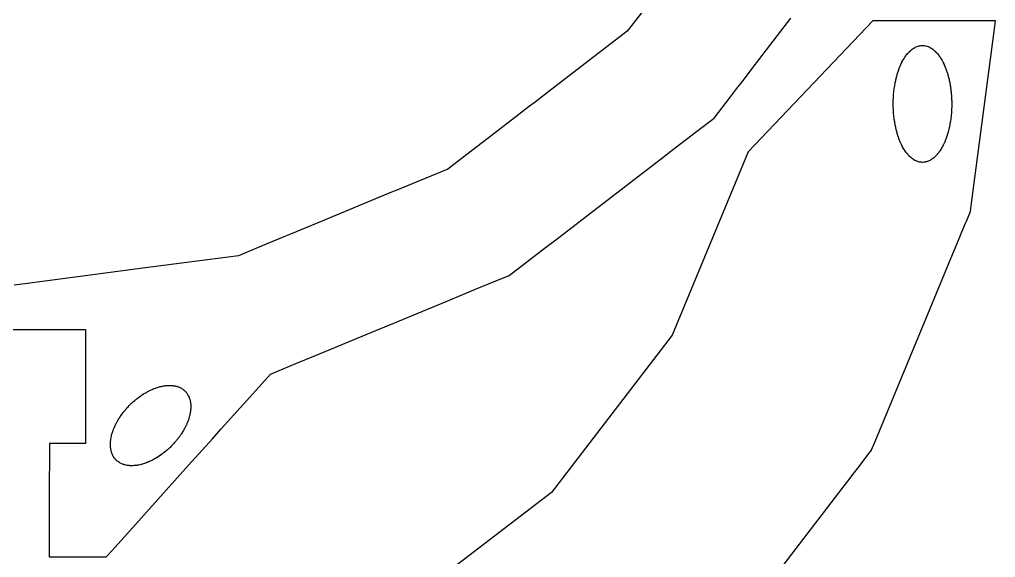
# Model space of a CAD drawing. Header units: metres. Extents: x 1 to 389, y 5 to 245.
# Drawn here: x 65.3 to 128.9, y 175 to 210.1 of the extents above; entities that cross this region are included whole.
import ezdxf

# ---------------------------------------------------------------- set-up
doc = ezdxf.new("R2010")
doc.units = ezdxf.units.M

msp = doc.modelspace()

# ---------------------------------------------------------------- linework, layer by layer
for p, q in [((105.879, 210.498), (104.949, 209.289)), ((120.937, 209.965), (112.813, 201.429)), ((115.168, 209.577), (115.608, 210.151)), ((128.937, 209.965), (120.937, 209.965)), ((128.868, 209.445), (128.937, 209.965)), ((104.949, 209.289), (99.7553, 205.303)), ((113.31, 207.154), (115.168, 209.577)), ((127.372, 198.089), (128.868, 209.445)), ((123.241, 207.872), (123.303, 207.939)), ((123.303, 207.939), (123.311, 207.947)), ((123.311, 207.947), (123.329, 207.966)), ((123.329, 207.966), (123.393, 208.026)), ((123.393, 208.026), (123.4, 208.033)), ((123.4, 208.033), (123.405, 208.039)), ((123.405, 208.039), (123.413, 208.046)), ((123.413, 208.046), (123.421, 208.052)), ((123.421, 208.052), (123.434, 208.063)), ((123.434, 208.063), (123.499, 208.117)), ((123.499, 208.117), (123.512, 208.126)), ((123.512, 208.126), (123.578, 208.173)), ((123.578, 208.173), (123.587, 208.179)), ((123.587, 208.179), (123.593, 208.183)), ((123.593, 208.183), (123.599, 208.186)), ((123.599, 208.186), (123.607, 208.191)), ((123.607, 208.191), (123.62, 208.199)), ((123.62, 208.199), (123.689, 208.239)), ((123.689, 208.239), (123.702, 208.246)), ((123.702, 208.246), (123.77, 208.279)), ((123.77, 208.279), (123.779, 208.282)), ((123.779, 208.282), (123.785, 208.285)), ((123.785, 208.285), (123.799, 208.291)), ((123.799, 208.291), (123.868, 208.317)), ((123.868, 208.317), (123.877, 208.32)), ((123.877, 208.32), (123.883, 208.323)), ((123.883, 208.323), (123.897, 208.327)), ((123.897, 208.327), (123.966, 208.344)), ((123.966, 208.344), (123.975, 208.346)), ((123.975, 208.346), (123.981, 208.349)), ((123.981, 208.349), (123.989, 208.349)), ((123.989, 208.349), (123.997, 208.351)), ((123.997, 208.351), (124.011, 208.352)), ((124.011, 208.352), (124.081, 208.363)), ((124.081, 208.363), (124.166, 208.369)), ((124.166, 208.369), (124.175, 208.369)), ((124.175, 208.369), (124.187, 208.369)), ((124.187, 208.369), (124.195, 208.369)), ((124.195, 208.369), (124.281, 208.363)), ((124.281, 208.363), (124.295, 208.362)), ((124.295, 208.362), (124.364, 208.351)), ((124.364, 208.351), (124.372, 208.349)), ((124.372, 208.349), (124.381, 208.349)), ((124.381, 208.349), (124.464, 208.325)), ((124.464, 208.325), (124.473, 208.323)), ((124.473, 208.323), (124.479, 208.323)), ((124.479, 208.323), (124.493, 208.318)), ((124.493, 208.318), (124.562, 208.292)), ((124.562, 208.292), (124.571, 208.288)), ((124.571, 208.288), (124.577, 208.285)), ((124.577, 208.285), (124.591, 208.279)), ((124.591, 208.279), (124.66, 208.246)), ((124.66, 208.246), (124.668, 208.242)), ((124.668, 208.242), (124.673, 208.239)), ((124.673, 208.239), (124.687, 208.231)), ((124.687, 208.231), (124.755, 208.191)), ((124.755, 208.191), (124.763, 208.186)), ((124.763, 208.186), (124.769, 208.183)), ((124.769, 208.183), (124.775, 208.179)), ((124.775, 208.179), (124.783, 208.173)), ((124.783, 208.173), (124.796, 208.164)), ((124.796, 208.164), (124.863, 208.117)), ((124.863, 208.117), (124.876, 208.107)), ((124.876, 208.107), (124.949, 208.046)), ((124.949, 208.046), (124.957, 208.039)), ((124.957, 208.039), (124.969, 208.027)), ((124.969, 208.027), (125.033, 207.967)), ((125.033, 207.967), (125.04, 207.96)), ((125.04, 207.96), (125.045, 207.953)), ((125.045, 207.953), (125.051, 207.947)), ((125.051, 207.947), (125.058, 207.939)), ((125.058, 207.939), (125.12, 207.872)), ((122.843, 207.273), (122.902, 207.382)), ((122.902, 207.382), (122.907, 207.389)), ((122.907, 207.389), (122.911, 207.399)), ((122.911, 207.399), (122.928, 207.428)), ((122.928, 207.428), (122.983, 207.519)), ((122.983, 207.519), (122.987, 207.527)), ((122.987, 207.527), (122.994, 207.537)), ((122.994, 207.537), (123, 207.546)), ((123, 207.546), (123.005, 207.554)), ((123.005, 207.554), (123.061, 207.641)), ((123.061, 207.641), (123.067, 207.649)), ((123.067, 207.649), (123.074, 207.659)), ((123.074, 207.659), (123.085, 207.675)), ((123.085, 207.675), (123.143, 207.755)), ((123.143, 207.755), (123.155, 207.77)), ((123.155, 207.77), (123.215, 207.843)), ((123.215, 207.843), (123.223, 207.852)), ((123.223, 207.852), (123.229, 207.859)), ((123.229, 207.859), (123.241, 207.872)), ((125.12, 207.872), (125.133, 207.859)), ((125.133, 207.859), (125.195, 207.785)), ((125.195, 207.785), (125.207, 207.77)), ((125.207, 207.77), (125.214, 207.762)), ((125.214, 207.762), (125.219, 207.755)), ((125.219, 207.755), (125.223, 207.748)), ((125.223, 207.748), (125.23, 207.738)), ((125.23, 207.738), (125.289, 207.657)), ((125.289, 207.657), (125.301, 207.641)), ((125.301, 207.641), (125.358, 207.554)), ((125.358, 207.554), (125.369, 207.537)), ((125.369, 207.537), (125.376, 207.527)), ((125.376, 207.527), (125.379, 207.519)), ((125.379, 207.519), (125.433, 207.428)), ((125.433, 207.428), (125.444, 207.409)), ((125.444, 207.409), (125.45, 207.399)), ((125.45, 207.399), (125.455, 207.389)), ((125.455, 207.389), (125.508, 207.293)), ((112.429, 206.006), (113.31, 207.154)), ((122.583, 206.633), (122.601, 206.689)), ((122.601, 206.689), (122.609, 206.713)), ((122.609, 206.713), (122.631, 206.775)), ((122.631, 206.775), (122.636, 206.788)), ((122.636, 206.788), (122.639, 206.799)), ((122.639, 206.799), (122.648, 206.821)), ((122.648, 206.821), (122.693, 206.933)), ((122.693, 206.933), (122.698, 206.946)), ((122.698, 206.946), (122.701, 206.957)), ((122.701, 206.957), (122.71, 206.979)), ((122.71, 206.979), (122.756, 207.086)), ((122.756, 207.086), (122.762, 207.098)), ((122.762, 207.098), (122.765, 207.109)), ((122.765, 207.109), (122.775, 207.13)), ((122.775, 207.13), (122.823, 207.232)), ((122.823, 207.232), (122.828, 207.244)), ((122.828, 207.244), (122.833, 207.253)), ((122.833, 207.253), (122.843, 207.273)), ((125.508, 207.293), (125.518, 207.274)), ((125.518, 207.274), (125.524, 207.263)), ((125.524, 207.263), (125.533, 207.244)), ((125.533, 207.244), (125.539, 207.232)), ((125.539, 207.232), (125.587, 207.13)), ((125.587, 207.13), (125.597, 207.109)), ((125.597, 207.109), (125.642, 207.001)), ((125.642, 207.001), (125.651, 206.979)), ((125.651, 206.979), (125.656, 206.967)), ((125.656, 206.967), (125.661, 206.957)), ((125.661, 206.957), (125.704, 206.844)), ((125.704, 206.844), (125.713, 206.822)), ((125.713, 206.822), (125.718, 206.809)), ((125.718, 206.809), (125.723, 206.799)), ((125.723, 206.799), (125.726, 206.788)), ((125.726, 206.788), (125.73, 206.775)), ((125.73, 206.775), (125.771, 206.657)), ((122.408, 205.951), (122.436, 206.082)), ((122.436, 206.082), (122.439, 206.097)), ((122.439, 206.097), (122.441, 206.109)), ((122.441, 206.109), (122.442, 206.113)), ((122.442, 206.113), (122.447, 206.135)), ((122.447, 206.135), (122.481, 206.277)), ((122.481, 206.277), (122.483, 206.289)), ((122.483, 206.289), (122.489, 206.314)), ((122.489, 206.314), (122.524, 206.438)), ((122.524, 206.438), (122.528, 206.453)), ((122.528, 206.453), (122.531, 206.465)), ((122.531, 206.465), (122.538, 206.489)), ((122.538, 206.489), (122.575, 206.609)), ((122.575, 206.609), (122.58, 206.622)), ((122.58, 206.622), (122.583, 206.633)), ((125.771, 206.657), (125.779, 206.633)), ((125.779, 206.633), (125.816, 206.512)), ((125.816, 206.512), (125.823, 206.489)), ((125.823, 206.489), (125.828, 206.475)), ((125.828, 206.475), (125.831, 206.465)), ((125.831, 206.465), (125.834, 206.453)), ((125.834, 206.453), (125.838, 206.438)), ((125.838, 206.438), (125.872, 206.314)), ((125.872, 206.314), (125.879, 206.289)), ((125.879, 206.289), (125.91, 206.161)), ((125.91, 206.161), (125.916, 206.135)), ((125.916, 206.135), (125.919, 206.12)), ((125.919, 206.12), (125.921, 206.109)), ((125.921, 206.109), (125.924, 206.097)), ((125.924, 206.097), (125.927, 206.082)), ((125.927, 206.082), (125.953, 205.951)), ((111.678, 205.03), (112.071, 205.538)), ((112.071, 205.538), (112.429, 206.006)), ((122.322, 205.379), (122.337, 205.517)), ((122.337, 205.517), (122.339, 205.533)), ((122.339, 205.533), (122.342, 205.558)), ((122.342, 205.558), (122.345, 205.573)), ((122.345, 205.573), (122.369, 205.737)), ((122.369, 205.737), (122.373, 205.764)), ((122.373, 205.764), (122.398, 205.897)), ((122.398, 205.897), (122.401, 205.913)), ((122.401, 205.913), (122.403, 205.925)), ((122.403, 205.925), (122.408, 205.951)), ((125.953, 205.951), (125.959, 205.925)), ((125.959, 205.925), (125.982, 205.792)), ((125.982, 205.792), (125.987, 205.765)), ((125.987, 205.765), (125.99, 205.75)), ((125.99, 205.75), (125.993, 205.737)), ((125.993, 205.737), (125.994, 205.725)), ((125.994, 205.725), (125.997, 205.709)), ((125.997, 205.709), (126, 205.694)), ((126, 205.694), (126.017, 205.573)), ((126.017, 205.573), (126.021, 205.545)), ((126.021, 205.545), (126.038, 205.407)), ((126.038, 205.407), (126.041, 205.38)), ((99.7553, 205.303), (98.9378, 204.676)), ((110.607, 203.633), (111.678, 205.03)), ((122.279, 204.788), (122.28, 204.811)), ((122.279, 204.772), (122.279, 204.788)), ((122.279, 204.747), (122.279, 204.772)), ((122.28, 204.811), (122.281, 204.816)), ((122.281, 204.816), (122.287, 204.957)), ((122.287, 204.957), (122.289, 204.986)), ((122.289, 204.986), (122.296, 205.125)), ((122.296, 205.126), (122.297, 205.141)), ((122.296, 205.125), (122.296, 205.126)), ((122.297, 205.141), (122.299, 205.155)), ((122.299, 205.155), (122.301, 205.183)), ((122.301, 205.183), (122.315, 205.323)), ((122.315, 205.323), (122.317, 205.339)), ((122.317, 205.339), (122.319, 205.351)), ((122.319, 205.351), (122.322, 205.379)), ((126.041, 205.38), (126.043, 205.364)), ((126.043, 205.364), (126.043, 205.351)), ((126.043, 205.351), (126.044, 205.339)), ((126.044, 205.339), (126.046, 205.323)), ((126.046, 205.323), (126.046, 205.323)), ((126.046, 205.323), (126.06, 205.183)), ((126.06, 205.183), (126.063, 205.155)), ((126.063, 205.155), (126.065, 205.128)), ((126.065, 205.128), (126.074, 204.986)), ((126.074, 204.986), (126.075, 204.97)), ((126.075, 204.97), (126.077, 204.957)), ((126.077, 204.957), (126.081, 204.816)), ((126.081, 204.816), (126.082, 204.788)), ((126.082, 204.788), (126.083, 204.772)), ((126.083, 204.772), (126.083, 204.759)), ((126.083, 204.759), (126.086, 204.618)), ((98.5862, 204.405), (97.8779, 203.862)), ((98.9378, 204.676), (98.5862, 204.405)), ((122.277, 204.588), (122.278, 204.73)), ((122.277, 204.53), (122.277, 204.588)), ((122.278, 204.389), (122.277, 204.53)), ((122.278, 204.73), (122.279, 204.747)), ((122.279, 204.361), (122.278, 204.389)), ((122.279, 204.347), (122.279, 204.361)), ((122.279, 204.336), (122.279, 204.347)), ((122.279, 204.33), (122.279, 204.336)), ((122.285, 204.189), (122.279, 204.33)), ((122.287, 204.161), (122.285, 204.189)), ((122.295, 204.02), (122.287, 204.161)), ((126.077, 204.161), (126.067, 204.02)), ((126.078, 204.219), (126.077, 204.19)), ((126.077, 204.19), (126.077, 204.177)), ((126.077, 204.177), (126.077, 204.161)), ((126.083, 204.361), (126.078, 204.219)), ((126.086, 204.53), (126.083, 204.389)), ((126.083, 204.389), (126.083, 204.361)), ((126.086, 204.618), (126.086, 204.59)), ((126.086, 204.59), (126.087, 204.574)), ((126.087, 204.547), (126.086, 204.53)), ((126.087, 204.574), (126.087, 204.547)), ((97.8779, 203.862), (96.1621, 202.545)), ((109.459, 202.752), (110.607, 203.633)), ((122.296, 203.992), (122.295, 204.02)), ((122.297, 203.976), (122.296, 203.992)), ((122.3, 203.951), (122.297, 203.976)), ((122.302, 203.935), (122.3, 203.951)), ((122.316, 203.795), (122.302, 203.935)), ((122.319, 203.767), (122.316, 203.795)), ((122.339, 203.586), (122.319, 203.767)), ((122.342, 203.561), (122.339, 203.586)), ((122.345, 203.545), (122.342, 203.561)), ((122.369, 203.381), (122.345, 203.545)), ((126.021, 203.573), (125.999, 203.425)), ((126.022, 203.586), (126.021, 203.573)), ((126.024, 203.601), (126.022, 203.586)), ((126.026, 203.62), (126.024, 203.601)), ((126.027, 203.629), (126.026, 203.62)), ((126.043, 203.767), (126.027, 203.629)), ((126.044, 203.78), (126.043, 203.767)), ((126.046, 203.796), (126.044, 203.78)), ((126.049, 203.824), (126.046, 203.796)), ((126.063, 203.963), (126.049, 203.824)), ((126.064, 203.976), (126.063, 203.963)), ((126.065, 203.992), (126.064, 203.976)), ((126.067, 204.02), (126.065, 203.992)), ((122.372, 203.37), (122.369, 203.381)), ((122.373, 203.367), (122.372, 203.37)), ((122.375, 203.355), (122.373, 203.367)), ((122.398, 203.22), (122.375, 203.355)), ((122.403, 203.193), (122.398, 203.22)), ((122.404, 203.182), (122.403, 203.193)), ((122.407, 203.167), (122.404, 203.182)), ((122.435, 203.035), (122.407, 203.167)), ((122.439, 203.019), (122.435, 203.035)), ((122.441, 203.009), (122.439, 203.019)), ((122.472, 202.881), (122.441, 203.009)), ((122.478, 202.855), (122.472, 202.881)), ((122.481, 202.84), (122.478, 202.855)), ((125.884, 202.855), (125.88, 202.84)), ((125.89, 202.881), (125.884, 202.855)), ((125.921, 203.009), (125.89, 202.881)), ((125.924, 203.022), (125.921, 203.009)), ((125.932, 203.063), (125.924, 203.022)), ((125.959, 203.193), (125.932, 203.063)), ((125.962, 203.206), (125.959, 203.193)), ((125.965, 203.221), (125.962, 203.206)), ((125.969, 203.248), (125.965, 203.221)), ((125.993, 203.381), (125.969, 203.248)), ((125.994, 203.394), (125.993, 203.381)), ((125.997, 203.41), (125.994, 203.394)), ((125.999, 203.425), (125.997, 203.41)), ((96.1621, 202.545), (94.4844, 201.258)), ((107.795, 201.474), (109.459, 202.752)), ((122.483, 202.829), (122.481, 202.84)), ((122.49, 202.804), (122.483, 202.829)), ((122.524, 202.68), (122.49, 202.804)), ((122.531, 202.655), (122.524, 202.68)), ((122.534, 202.643), (122.531, 202.655)), ((122.538, 202.629), (122.534, 202.643)), ((122.576, 202.508), (122.538, 202.629)), ((122.583, 202.483), (122.576, 202.508)), ((122.623, 202.367), (122.583, 202.483)), ((122.636, 202.331), (122.623, 202.367)), ((122.639, 202.321), (122.636, 202.331)), ((122.643, 202.31), (122.639, 202.321)), ((122.649, 202.297), (122.643, 202.31)), ((122.692, 202.184), (122.649, 202.297)), ((125.723, 202.321), (125.678, 202.208)), ((125.769, 202.461), (125.723, 202.321)), ((125.774, 202.474), (125.769, 202.461)), ((125.779, 202.483), (125.774, 202.474)), ((125.782, 202.496), (125.779, 202.483)), ((125.786, 202.51), (125.782, 202.496)), ((125.794, 202.534), (125.786, 202.51)), ((125.831, 202.655), (125.794, 202.534)), ((125.834, 202.666), (125.831, 202.655)), ((125.838, 202.681), (125.834, 202.666)), ((125.845, 202.705), (125.838, 202.681)), ((125.879, 202.829), (125.845, 202.705)), ((125.88, 202.84), (125.879, 202.829)), ((122.701, 202.161), (122.692, 202.184)), ((122.705, 202.152), (122.701, 202.161)), ((122.711, 202.139), (122.705, 202.152)), ((122.756, 202.031), (122.711, 202.139)), ((122.765, 202.009), (122.756, 202.031)), ((122.813, 201.907), (122.765, 202.009)), ((122.823, 201.887), (122.813, 201.907)), ((122.828, 201.875), (122.823, 201.887)), ((122.837, 201.856), (122.828, 201.875)), ((122.896, 201.747), (122.837, 201.856)), ((122.907, 201.727), (122.896, 201.747)), ((122.911, 201.72), (122.907, 201.727)), ((122.972, 201.616), (122.911, 201.72)), ((122.983, 201.597), (122.972, 201.616)), ((122.987, 201.59), (122.983, 201.597)), ((122.994, 201.58), (122.987, 201.59)), ((123.05, 201.494), (122.994, 201.58)), ((125.379, 201.597), (125.323, 201.512)), ((125.39, 201.616), (125.379, 201.597)), ((125.444, 201.709), (125.39, 201.616)), ((125.45, 201.72), (125.444, 201.709)), ((125.455, 201.727), (125.45, 201.72)), ((125.459, 201.737), (125.455, 201.727)), ((125.466, 201.748), (125.459, 201.737)), ((125.476, 201.768), (125.466, 201.748)), ((125.529, 201.865), (125.476, 201.768)), ((125.533, 201.875), (125.529, 201.865)), ((125.539, 201.887), (125.533, 201.875)), ((125.549, 201.907), (125.539, 201.887)), ((125.597, 202.009), (125.549, 201.907)), ((125.606, 202.031), (125.597, 202.009)), ((125.651, 202.139), (125.606, 202.031)), ((125.656, 202.152), (125.651, 202.139)), ((125.661, 202.161), (125.656, 202.152)), ((125.664, 202.172), (125.661, 202.161)), ((125.669, 202.185), (125.664, 202.172)), ((125.678, 202.208), (125.669, 202.185)), ((94.4844, 201.258), (93.6362, 200.608)), ((107.086, 200.93), (107.173, 200.997)), ((107.173, 200.997), (107.795, 201.474)), ((112.813, 201.429), (107.867, 189.491)), ((123.061, 201.477), (123.05, 201.494)), ((123.12, 201.397), (123.061, 201.477)), ((123.131, 201.381), (123.12, 201.397)), ((123.143, 201.365), (123.131, 201.381)), ((123.156, 201.349), (123.143, 201.365)), ((123.217, 201.274), (123.156, 201.349)), ((123.229, 201.259), (123.217, 201.274)), ((123.241, 201.246), (123.229, 201.259)), ((123.303, 201.178), (123.241, 201.246)), ((123.311, 201.17), (123.303, 201.178)), ((123.317, 201.165), (123.311, 201.17)), ((123.321, 201.159), (123.317, 201.165)), ((123.329, 201.152), (123.321, 201.159)), ((123.341, 201.14), (123.329, 201.152)), ((123.405, 201.079), (123.341, 201.14)), ((123.413, 201.075), (123.405, 201.079)), ((123.421, 201.068), (123.413, 201.075)), ((123.434, 201.058), (123.421, 201.068)), ((123.499, 201.003), (123.434, 201.058)), ((123.505, 200.999), (123.499, 201.003)), ((123.513, 200.993), (123.505, 200.999)), ((123.526, 200.983), (123.513, 200.993)), ((123.593, 200.935), (123.526, 200.983)), ((124.775, 200.94), (124.769, 200.935)), ((124.796, 200.955), (124.775, 200.94)), ((124.863, 201.003), (124.796, 200.955)), ((124.87, 201.008), (124.863, 201.003)), ((124.879, 201.014), (124.87, 201.008)), ((124.892, 201.025), (124.879, 201.014)), ((124.957, 201.079), (124.892, 201.025)), ((124.963, 201.084), (124.957, 201.079)), ((124.966, 201.086), (124.963, 201.084)), ((124.97, 201.091), (124.966, 201.086)), ((124.983, 201.103), (124.97, 201.091)), ((125.045, 201.165), (124.983, 201.103)), ((125.051, 201.17), (125.045, 201.165)), ((125.058, 201.178), (125.051, 201.17)), ((125.12, 201.246), (125.058, 201.178)), ((125.133, 201.259), (125.12, 201.246)), ((125.145, 201.274), (125.133, 201.259)), ((125.207, 201.349), (125.145, 201.274)), ((125.214, 201.358), (125.207, 201.349)), ((125.219, 201.365), (125.214, 201.358)), ((125.23, 201.381), (125.219, 201.365)), ((125.283, 201.452), (125.23, 201.381)), ((125.293, 201.466), (125.283, 201.452)), ((125.295, 201.468), (125.293, 201.466)), ((125.301, 201.477), (125.295, 201.468)), ((125.305, 201.485), (125.301, 201.477)), ((125.312, 201.495), (125.305, 201.485)), ((125.323, 201.512), (125.312, 201.495)), ((93.2487, 200.309), (89.8285, 198.893)), ((93.6362, 200.608), (93.2487, 200.309)), ((103.987, 198.551), (107.086, 200.93)), ((123.599, 200.932), (123.593, 200.935)), ((123.607, 200.928), (123.599, 200.932)), ((123.62, 200.92), (123.607, 200.928)), ((123.689, 200.879), (123.62, 200.92)), ((123.702, 200.873), (123.689, 200.879)), ((123.77, 200.84), (123.702, 200.873)), ((123.779, 200.836), (123.77, 200.84)), ((123.785, 200.831), (123.779, 200.836)), ((123.791, 200.83), (123.785, 200.831)), ((123.799, 200.827), (123.791, 200.83)), ((123.883, 200.797), (123.799, 200.827)), ((123.889, 200.794), (123.883, 200.797)), ((123.897, 200.792), (123.889, 200.794)), ((123.911, 200.788), (123.897, 200.792)), ((123.981, 200.771), (123.911, 200.788)), ((123.989, 200.77), (123.981, 200.771)), ((124.011, 200.766), (123.989, 200.77)), ((124.081, 200.755), (124.011, 200.766)), ((124.087, 200.755), (124.081, 200.755)), ((124.095, 200.755), (124.087, 200.755)), ((124.109, 200.754), (124.095, 200.755)), ((124.181, 200.749), (124.109, 200.754)), ((124.187, 200.749), (124.181, 200.749)), ((124.195, 200.75), (124.187, 200.749)), ((124.281, 200.755), (124.195, 200.75)), ((124.287, 200.755), (124.281, 200.755)), ((124.295, 200.757), (124.287, 200.755)), ((124.309, 200.759), (124.295, 200.757)), ((124.381, 200.771), (124.309, 200.759)), ((124.387, 200.771), (124.381, 200.771)), ((124.395, 200.773), (124.387, 200.771)), ((124.479, 200.797), (124.395, 200.773)), ((124.485, 200.799), (124.479, 200.797)), ((124.493, 200.802), (124.485, 200.799)), ((124.507, 200.807), (124.493, 200.802)), ((124.577, 200.831), (124.507, 200.807)), ((124.583, 200.836), (124.577, 200.831)), ((124.604, 200.847), (124.583, 200.836)), ((124.673, 200.879), (124.604, 200.847)), ((124.687, 200.887), (124.673, 200.879)), ((124.763, 200.932), (124.687, 200.887)), ((124.769, 200.935), (124.763, 200.932)), ((89.5913, 198.796), (85.0123, 196.898)), ((89.8285, 198.893), (89.5913, 198.796)), ((103.334, 198.052), (103.987, 198.551)), ((100.285, 195.71), (103.334, 198.052)), ((127.301, 197.547), (127.33, 197.769)), ((127.33, 197.769), (127.347, 197.901)), ((127.347, 197.901), (127.372, 198.089)), ((127.041, 196.92), (127.301, 197.547)), ((85.0123, 196.898), (83.0139, 196.07)), ((126.645, 195.964), (126.989, 196.795)), ((126.989, 196.795), (127.041, 196.92)), ((82.6777, 195.93), (81.1656, 195.304)), ((83.0139, 196.07), (82.6777, 195.93)), ((126.138, 194.739), (126.634, 195.938)), ((126.634, 195.938), (126.645, 195.964)), ((81.1656, 195.304), (79.6227, 194.665)), ((99.6088, 195.193), (100.285, 195.71)), ((79.6227, 194.665), (76.2503, 194.222)), ((97.2487, 193.381), (99.6088, 195.193)), ((121.138, 182.67), (126.138, 194.739)), ((76.2503, 194.222), (73.2209, 193.822)), ((70.7838, 193.503), (68.6391, 193.221)), ((73.2209, 193.822), (70.7838, 193.503)), ((95.9117, 192.828), (97.2487, 193.381)), ((65.7002, 192.833), (64.9987, 192.741)), ((68.6391, 193.221), (65.7002, 192.833)), ((95.0671, 192.478), (95.9117, 192.828)), ((93.9739, 192.025), (95.0671, 192.478)), ((89.7418, 190.272), (93.1476, 191.683)), ((93.1476, 191.683), (93.9739, 192.025)), ((88.5554, 189.782), (89.7418, 190.272)), ((60.3589, 189.849), (69.639, 189.849)), ((69.639, 189.849), (69.639, 182.421)), ((84.6268, 188.153), (88.5554, 189.782)), ((107.867, 189.491), (100.001, 179.239)), ((81.6927, 186.939), (83.36, 187.63)), ((83.36, 187.63), (84.6268, 188.153)), ((80.7458, 185.885), (81.6927, 186.939)), ((73.4367, 185.657), (73.5135, 185.705)), ((73.5135, 185.705), (73.5242, 185.711)), ((73.5242, 185.711), (73.5717, 185.739)), ((73.5717, 185.739), (73.5727, 185.739)), ((73.5727, 185.739), (73.6514, 185.783)), ((73.6514, 185.783), (73.662, 185.789)), ((73.662, 185.789), (73.7077, 185.815)), ((73.7077, 185.815), (73.7087, 185.815)), ((73.7087, 185.815), (73.7096, 185.816)), ((73.7096, 185.816), (73.7553, 185.84)), ((73.7553, 185.84), (73.8403, 185.883)), ((73.8403, 185.883), (73.8447, 185.885)), ((73.8447, 185.885), (73.9234, 185.922)), ((73.9234, 185.922), (73.9342, 185.927)), ((73.9342, 185.927), (73.9817, 185.947)), ((73.9817, 185.947), (73.9838, 185.948)), ((73.9838, 185.948), (74.0295, 185.968)), ((74.0295, 185.968), (74.1081, 186.001)), ((74.1081, 186.001), (74.1187, 186.005)), ((74.1187, 186.005), (74.208, 186.039)), ((74.208, 186.039), (74.2537, 186.055)), ((74.2537, 186.055), (74.3315, 186.081)), ((74.3315, 186.081), (74.3879, 186.099)), ((74.3879, 186.099), (74.3887, 186.099)), ((74.3887, 186.099), (74.4673, 186.121)), ((74.4673, 186.121), (74.478, 186.124)), ((74.478, 186.124), (74.5219, 186.135)), ((74.5219, 186.135), (74.5228, 186.135)), ((74.5228, 186.135), (74.5238, 186.136)), ((74.5238, 186.136), (74.5695, 186.145)), ((74.5695, 186.145), (74.6463, 186.163)), ((74.6463, 186.163), (74.6567, 186.165)), ((74.6567, 186.165), (74.6933, 186.173)), ((74.6933, 186.173), (74.7317, 186.178)), ((74.7317, 186.178), (74.7418, 186.18)), ((74.7418, 186.18), (74.7857, 186.189)), ((74.7857, 186.189), (74.7867, 186.189)), ((74.7867, 186.189), (74.8599, 186.197)), ((74.8599, 186.197), (74.8698, 186.198)), ((74.8698, 186.198), (74.9119, 186.203)), ((74.9119, 186.203), (74.9128, 186.203)), ((74.9128, 186.203), (74.9136, 186.204)), ((74.9136, 186.204), (74.9575, 186.207)), ((74.9575, 186.207), (75.0387, 186.211)), ((75.0387, 186.211), (75.1082, 186.213)), ((75.1082, 186.213), (75.1177, 186.213)), ((75.1177, 186.213), (75.1616, 186.213)), ((75.1616, 186.213), (75.2, 186.212)), ((75.2, 186.212), (75.2695, 186.208)), ((75.2695, 186.208), (75.2787, 186.207)), ((75.2787, 186.207), (75.3517, 186.199)), ((75.3517, 186.199), (75.3919, 186.195)), ((75.3919, 186.195), (75.3927, 186.195)), ((75.3927, 186.195), (75.3934, 186.195)), ((75.3934, 186.195), (75.494, 186.175)), ((75.494, 186.175), (75.5027, 186.173)), ((75.5027, 186.173), (75.5631, 186.159)), ((75.5631, 186.159), (75.6079, 186.148)), ((75.6079, 186.148), (75.6087, 186.147)), ((75.6087, 186.147), (75.6094, 186.147)), ((75.6094, 186.147), (75.6423, 186.136)), ((75.6423, 186.136), (75.7008, 186.116)), ((75.7008, 186.116), (75.7087, 186.113)), ((75.7087, 186.113), (75.7654, 186.09)), ((75.7654, 186.09), (75.773, 186.086)), ((75.773, 186.086), (75.8047, 186.071)), ((75.8047, 186.071), (75.8365, 186.055)), ((75.8365, 186.055), (75.8947, 186.023)), ((75.8947, 186.023), (75.9441, 185.992)), ((75.9441, 185.992), (75.9802, 185.97)), ((75.9802, 185.97), (75.9807, 185.969)), ((75.9807, 185.969), (76.0264, 185.933)), ((76.0264, 185.933), (76.0328, 185.928)), ((76.0328, 185.928), (76.0607, 185.909)), ((76.0607, 185.909), (76.0936, 185.878)), ((76.0936, 185.878), (76.1028, 185.869)), ((76.1028, 185.869), (76.1085, 185.864)), ((76.1085, 185.864), (76.134, 185.842)), ((76.134, 185.842), (76.1348, 185.841)), ((76.1348, 185.841), (76.1351, 185.841)), ((76.1351, 185.841), (76.157, 185.815)), ((76.157, 185.815), (76.1625, 185.809)), ((76.1625, 185.809), (76.2027, 185.767)), ((76.2027, 185.767), (76.2074, 185.761)), ((76.2074, 185.761), (76.2403, 185.715)), ((76.2403, 185.715), (76.2622, 185.688)), ((76.2622, 185.688), (76.2627, 185.687)), ((76.2627, 185.687), (76.267, 185.681)), ((76.267, 185.681), (76.2981, 185.631)), ((80.1389, 185.208), (80.7458, 185.885)), ((72.582, 184.983), (72.6515, 185.05)), ((72.6515, 185.05), (72.6608, 185.059)), ((72.6608, 185.059), (72.732, 185.123)), ((72.732, 185.123), (72.7418, 185.132)), ((72.7418, 185.132), (72.7839, 185.169)), ((72.7839, 185.169), (72.7847, 185.169)), ((72.7847, 185.169), (72.856, 185.231)), ((72.856, 185.231), (72.8658, 185.24)), ((72.8658, 185.24), (72.9079, 185.277)), ((72.9079, 185.277), (72.9252, 185.29)), ((72.9252, 185.29), (72.994, 185.344)), ((72.994, 185.344), (73.0387, 185.379)), ((73.0387, 185.379), (73.1137, 185.436)), ((73.1137, 185.436), (73.1238, 185.444)), ((73.1238, 185.444), (73.1677, 185.477)), ((73.1677, 185.477), (73.2455, 185.53)), ((73.2455, 185.53), (73.256, 185.538)), ((73.256, 185.538), (73.3017, 185.569)), ((73.3017, 185.569), (73.3027, 185.569)), ((73.3027, 185.569), (73.3036, 185.57)), ((73.3036, 185.57), (73.3475, 185.601)), ((73.3475, 185.601), (73.4367, 185.657)), ((76.2981, 185.631), (76.3164, 185.602)), ((76.3164, 185.602), (76.3479, 185.543)), ((76.3479, 185.543), (76.3647, 185.511)), ((76.3647, 185.511), (76.3918, 185.449)), ((76.3918, 185.449), (76.4064, 185.416)), ((76.4064, 185.416), (76.4067, 185.415)), ((76.4067, 185.415), (76.4095, 185.407)), ((76.4095, 185.407), (76.4296, 185.351)), ((76.4296, 185.351), (76.4388, 185.316)), ((76.4388, 185.316), (76.4388, 185.315)), ((76.4388, 185.315), (76.4411, 185.307)), ((76.4411, 185.307), (76.4668, 185.21)), ((76.4668, 185.21), (76.4668, 185.209)), ((76.4668, 185.209), (76.4887, 185.099)), ((76.4887, 185.099), (76.4896, 185.09)), ((76.4896, 185.09), (76.4969, 185.024)), ((78.4954, 183.38), (80.1389, 185.208)), ((72.0634, 184.39), (72.104, 184.444)), ((72.104, 184.444), (72.1047, 184.445)), ((72.1047, 184.445), (72.1413, 184.493)), ((72.1413, 184.493), (72.1651, 184.52)), ((72.1651, 184.52), (72.1731, 184.531)), ((72.1731, 184.531), (72.2061, 184.574)), ((72.2061, 184.574), (72.2067, 184.575)), ((72.2067, 184.575), (72.2689, 184.648)), ((72.2689, 184.648), (72.2773, 184.658)), ((72.2773, 184.658), (72.2782, 184.659)), ((72.2782, 184.659), (72.3147, 184.699)), ((72.3147, 184.699), (72.3156, 184.7)), ((72.3156, 184.7), (72.3522, 184.742)), ((72.3522, 184.742), (72.418, 184.814)), ((72.418, 184.814), (72.4267, 184.823)), ((72.4267, 184.823), (72.4926, 184.893)), ((72.4926, 184.893), (72.5015, 184.902)), ((72.5015, 184.902), (72.582, 184.983)), ((76.4733, 184.448), (76.4587, 184.363)), ((76.4824, 184.492), (76.4733, 184.448)), ((76.4827, 184.493), (76.4824, 184.492)), ((76.4882, 184.536), (76.4827, 184.494)), ((76.4827, 184.494), (76.4827, 184.493)), ((76.4955, 184.609), (76.4882, 184.536)), ((76.4967, 184.619), (76.4955, 184.609)), ((76.5022, 184.692), (76.4967, 184.619)), ((76.4969, 185.024), (76.5006, 184.986)), ((76.5006, 184.986), (76.5007, 184.985)), ((76.5007, 184.985), (76.5049, 184.907)), ((76.5029, 184.702), (76.5022, 184.692)), ((76.5047, 184.744), (76.5029, 184.702)), ((76.5066, 184.858), (76.5047, 184.786)), ((76.5047, 184.786), (76.5047, 184.744)), ((76.5049, 184.907), (76.5067, 184.868)), ((76.5067, 184.868), (76.5066, 184.858)), ((71.6463, 183.731), (71.6682, 183.776)), ((71.6682, 183.776), (71.6687, 183.777)), ((71.6687, 183.777), (71.7126, 183.856)), ((71.7126, 183.856), (71.7186, 183.867)), ((71.7186, 183.867), (71.7442, 183.912)), ((71.7442, 183.912), (71.7448, 183.913)), ((71.7448, 183.913), (71.7454, 183.914)), ((71.7454, 183.914), (71.7747, 183.96)), ((71.7747, 183.96), (71.8204, 184.038)), ((71.8204, 184.038), (71.8267, 184.049)), ((71.8267, 184.049), (71.8779, 184.126)), ((71.8779, 184.126), (71.8848, 184.137)), ((71.8848, 184.137), (71.9013, 184.16)), ((71.9013, 184.16), (71.914, 184.182)), ((71.914, 184.182), (71.9147, 184.183)), ((71.9147, 184.183), (71.9153, 184.184)), ((71.9153, 184.184), (71.9463, 184.228)), ((71.9463, 184.228), (71.9993, 184.305)), ((71.9993, 184.305), (72.0067, 184.315)), ((72.0067, 184.315), (72.0634, 184.39)), ((76.2941, 183.815), (76.2594, 183.736)), ((76.2987, 183.825), (76.2941, 183.815)), ((76.3064, 183.848), (76.2987, 183.825)), ((76.3155, 183.872), (76.3064, 183.848)), ((76.3487, 183.961), (76.3155, 183.872)), ((76.3725, 184.04), (76.3487, 183.961)), ((76.3906, 184.096), (76.3725, 184.04)), ((76.3907, 184.097), (76.3906, 184.096)), ((76.3913, 184.098), (76.3907, 184.097)), ((76.4059, 184.142), (76.3913, 184.098)), ((76.4287, 184.229), (76.4059, 184.142)), ((76.4289, 184.23), (76.4287, 184.229)), ((76.438, 184.276), (76.4289, 184.23)), ((76.4563, 184.353), (76.438, 184.276)), ((76.4587, 184.363), (76.4563, 184.353)), ((71.3869, 183.096), (71.4015, 183.142)), ((71.4015, 183.142), (71.4253, 183.219)), ((71.4253, 183.219), (71.4291, 183.23)), ((71.4291, 183.23), (71.4455, 183.276)), ((71.4455, 183.276), (71.4787, 183.365)), ((71.4787, 183.365), (71.4792, 183.366)), ((71.4792, 183.366), (71.4994, 183.412)), ((71.4994, 183.412), (71.5367, 183.501)), ((71.5367, 183.501), (71.5783, 183.593)), ((71.5783, 183.593), (71.5874, 183.611)), ((71.5874, 183.611), (71.5987, 183.639)), ((71.5987, 183.639), (71.6408, 183.72)), ((71.6408, 183.72), (71.6463, 183.731)), ((75.9439, 183.133), (75.8927, 183.056)), ((75.9514, 183.144), (75.9439, 183.133)), ((75.9789, 183.19), (75.9514, 183.144)), ((76.0264, 183.269), (75.9789, 183.19)), ((76.0327, 183.279), (76.0264, 183.269)), ((76.0589, 183.326), (76.0327, 183.279)), ((76.1093, 183.416), (76.0589, 183.326)), ((76.133, 183.462), (76.1093, 183.416)), ((76.1641, 183.522), (76.133, 183.462)), ((76.1696, 183.533), (76.1641, 183.522)), ((76.1787, 183.551), (76.1696, 183.533)), ((76.2153, 183.63), (76.1787, 183.551)), ((76.2201, 183.641), (76.2153, 183.63)), ((76.2402, 183.688), (76.2201, 183.641)), ((76.2407, 183.689), (76.2402, 183.688)), ((76.2411, 183.69), (76.2407, 183.689)), ((76.2594, 183.736), (76.2411, 183.69)), ((77.9159, 182.735), (78.4954, 183.378)), ((78.4954, 183.378), (78.4954, 183.38)), ((71.2728, 182.447), (71.2782, 182.519)), ((71.2782, 182.519), (71.2787, 182.528)), ((71.2787, 182.528), (71.2806, 182.57)), ((71.2806, 182.57), (71.2807, 182.571)), ((71.2807, 182.571), (71.2844, 182.593)), ((71.2844, 182.593), (71.2899, 182.644)), ((71.2899, 182.644), (71.2911, 182.654)), ((71.2911, 182.654), (71.2966, 182.696)), ((71.2966, 182.696), (71.2967, 182.697)), ((71.2967, 182.697), (71.3187, 182.829)), ((71.3187, 182.829), (71.337, 182.906)), ((71.337, 182.906), (71.3394, 182.917)), ((71.3394, 182.917), (71.3487, 182.961)), ((71.3487, 182.961), (71.3689, 183.038)), ((71.3689, 183.038), (71.3718, 183.049)), ((71.3718, 183.049), (71.3867, 183.095)), ((71.3867, 183.095), (71.3869, 183.096)), ((75.5002, 182.534), (75.4636, 182.492)), ((75.5623, 182.606), (75.5002, 182.534)), ((75.5707, 182.615), (75.5623, 182.606)), ((75.5714, 182.616), (75.5707, 182.615)), ((75.6062, 182.662), (75.5714, 182.616)), ((75.6628, 182.73), (75.6062, 182.662)), ((75.6647, 182.735), (75.6628, 182.73)), ((75.6727, 182.745), (75.6647, 182.735)), ((75.7082, 182.79), (75.6727, 182.745)), ((75.763, 182.865), (75.7082, 182.79)), ((75.7707, 182.875), (75.763, 182.865)), ((75.7908, 182.905), (75.7707, 182.875)), ((75.8238, 182.952), (75.7908, 182.905)), ((75.8311, 182.963), (75.8238, 182.952)), ((75.8622, 183.008), (75.8311, 182.963)), ((75.8627, 183.009), (75.8622, 183.008)), ((75.8634, 183.01), (75.8627, 183.009)), ((75.8927, 183.056), (75.8634, 183.01)), ((76.3675, 181.009), (77.9159, 182.735)), ((120.863, 182.007), (121.138, 182.67)), ((67.2922, 182.421), (67.2908, 178.821)), ((69.639, 182.421), (67.2922, 182.421)), ((71.2707, 182.325), (71.2726, 182.395)), ((71.2707, 182.324), (71.2707, 182.325)), ((71.2744, 182.284), (71.2707, 182.324)), ((71.2726, 182.395), (71.2728, 182.404)), ((71.2728, 182.404), (71.2728, 182.447)), ((71.2749, 182.275), (71.2744, 182.284)), ((71.2767, 182.205), (71.2749, 182.275)), ((71.2769, 182.205), (71.2767, 182.205)), ((71.2806, 182.168), (71.2769, 182.205)), ((71.2816, 182.159), (71.2806, 182.168)), ((71.2907, 182.093), (71.2816, 182.159)), ((71.2907, 182.092), (71.2907, 182.093)), ((71.2962, 182.054), (71.2907, 182.092)), ((71.2979, 182.045), (71.2962, 182.054)), ((71.3107, 181.983), (71.2979, 182.045)), ((71.3146, 181.964), (71.3107, 181.983)), ((71.3201, 181.946), (71.3146, 181.964)), ((71.3223, 181.938), (71.3201, 181.946)), ((71.3387, 181.877), (71.3223, 181.938)), ((71.3413, 181.869), (71.3387, 181.877)), ((71.3596, 181.811), (71.3413, 181.869)), ((74.8586, 181.905), (74.7836, 181.847)), ((74.8687, 181.913), (74.8586, 181.905)), ((74.8696, 181.914), (74.8687, 181.913)), ((74.9117, 181.951), (74.8696, 181.914)), ((74.9829, 182.013), (74.9117, 181.951)), ((74.9927, 182.021), (74.9829, 182.013)), ((74.9936, 182.022), (74.9927, 182.021)), ((75.0356, 182.061), (74.9936, 182.022)), ((75.1069, 182.125), (75.0356, 182.061)), ((75.1167, 182.133), (75.1069, 182.125)), ((75.1176, 182.134), (75.1167, 182.133)), ((75.1578, 182.172), (75.1176, 182.134)), ((75.2347, 182.249), (75.1578, 182.172)), ((75.2358, 182.25), (75.2347, 182.249)), ((75.276, 182.289), (75.2358, 182.25)), ((75.3418, 182.358), (75.276, 182.289)), ((75.3507, 182.367), (75.3418, 182.358)), ((75.3516, 182.368), (75.3507, 182.367)), ((75.39, 182.41), (75.3516, 182.368)), ((75.454, 182.482), (75.39, 182.41)), ((75.4627, 182.491), (75.454, 182.482)), ((75.4636, 182.492), (75.4627, 182.491)), ((120.162, 181.085), (120.779, 181.889)), ((120.779, 181.889), (120.857, 181.991)), ((120.857, 181.991), (120.863, 182.007)), ((71.3706, 181.776), (71.3596, 181.811)), ((71.3707, 181.775), (71.3706, 181.776)), ((71.3711, 181.775), (71.3707, 181.775)), ((71.3857, 181.744), (71.3711, 181.775)), ((71.4128, 181.679), (71.3857, 181.744)), ((71.4131, 181.679), (71.4128, 181.679)), ((71.4295, 181.648), (71.4131, 181.679)), ((71.4607, 181.589), (71.4295, 181.648)), ((71.4611, 181.589), (71.4607, 181.589)), ((71.4794, 181.559), (71.4611, 181.589)), ((71.5167, 181.503), (71.4794, 181.559)), ((71.5269, 181.49), (71.5167, 181.503)), ((71.5561, 181.451), (71.5269, 181.49)), ((71.5771, 181.423), (71.5561, 181.451)), ((71.599, 181.399), (71.5771, 181.423)), ((71.6045, 181.393), (71.599, 181.399)), ((71.6447, 181.351), (71.6045, 181.393)), ((71.669, 181.327), (71.6447, 181.351)), ((71.7111, 181.289), (71.669, 181.327)), ((71.7168, 181.283), (71.7111, 181.289)), ((71.7449, 181.263), (71.7168, 181.283)), ((71.7905, 181.228), (71.7449, 181.263)), ((71.7967, 181.223), (71.7905, 181.228)), ((73.75, 181.225), (73.6587, 181.185)), ((73.7947, 181.243), (73.75, 181.225)), ((73.7958, 181.244), (73.7947, 181.243)), ((73.8433, 181.266), (73.7958, 181.244)), ((73.9219, 181.302), (73.8433, 181.266)), ((73.9327, 181.307), (73.9219, 181.302)), ((73.9784, 181.329), (73.9327, 181.307)), ((74.0114, 181.348), (73.9784, 181.329)), ((74.0222, 181.353), (74.0114, 181.348)), ((74.0697, 181.375), (74.0222, 181.353)), ((74.0707, 181.375), (74.0697, 181.375)), ((74.0716, 181.376), (74.0707, 181.375)), ((74.1173, 181.402), (74.0716, 181.376)), ((74.1959, 181.445), (74.1173, 181.402)), ((74.2067, 181.451), (74.1959, 181.445)), ((74.2076, 181.452), (74.2067, 181.451)), ((74.2533, 181.481), (74.2076, 181.452)), ((74.3407, 181.533), (74.2533, 181.481)), ((74.3418, 181.534), (74.3407, 181.533)), ((74.3875, 181.563), (74.3418, 181.534)), ((74.4661, 181.614), (74.3875, 181.563)), ((74.4767, 181.621), (74.4661, 181.614)), ((74.4776, 181.622), (74.4767, 181.621)), ((74.5215, 181.653), (74.4776, 181.622)), ((74.5983, 181.706), (74.5215, 181.653)), ((74.6087, 181.713), (74.5983, 181.706)), ((74.6837, 181.77), (74.6087, 181.713)), ((74.7379, 181.811), (74.6837, 181.77)), ((74.7387, 181.811), (74.7379, 181.811)), ((74.7398, 181.812), (74.7387, 181.811)), ((74.7836, 181.847), (74.7398, 181.812)), ((71.8528, 181.186), (71.7967, 181.223)), ((71.882, 181.168), (71.8528, 181.186)), ((71.8827, 181.167), (71.882, 181.168)), ((71.8833, 181.167), (71.8827, 181.167)), ((71.9143, 181.151), (71.8833, 181.167)), ((71.9655, 181.123), (71.9143, 181.151)), ((71.9727, 181.119), (71.9655, 181.123)), ((72.0294, 181.096), (71.9727, 181.119)), ((72.037, 181.092), (72.0294, 181.096)), ((72.0681, 181.078), (72.037, 181.092)), ((72.0687, 181.077), (72.0681, 181.078)), ((72.0696, 181.077), (72.0687, 181.077)), ((72.1025, 181.068), (72.0696, 181.077)), ((72.1628, 181.048), (72.1025, 181.068)), ((72.1707, 181.045), (72.1628, 181.048)), ((72.1714, 181.045), (72.1707, 181.045)), ((72.2062, 181.036), (72.1714, 181.045)), ((72.2683, 181.019), (72.2062, 181.036)), ((72.2774, 181.017), (72.2683, 181.019)), ((72.3122, 181.01), (72.2774, 181.017)), ((72.378, 180.999), (72.3122, 181.01)), ((72.3867, 180.997), (72.378, 180.999)), ((72.4597, 180.989), (72.3867, 180.997)), ((72.498, 180.984), (72.4597, 180.989)), ((72.4987, 180.983), (72.498, 180.984)), ((72.4998, 180.983), (72.4987, 180.983)), ((72.54, 180.982), (72.4998, 180.983)), ((72.5421, 180.981), (72.54, 180.982)), ((72.6115, 180.978), (72.5421, 180.981)), ((72.6187, 180.977), (72.6115, 180.978)), ((72.6196, 180.977), (72.6187, 180.977)), ((72.6598, 180.979), (72.6196, 180.977)), ((72.7311, 180.979), (72.6598, 180.979)), ((72.7407, 180.979), (72.7311, 180.979)), ((72.8102, 180.985), (72.7407, 180.979)), ((72.82, 180.985), (72.8102, 180.985)), ((72.8639, 180.987), (72.82, 180.985)), ((72.8656, 180.988), (72.8639, 180.987)), ((72.9077, 180.993), (72.8656, 180.988)), ((72.9808, 181.002), (72.9077, 180.993)), ((72.9907, 181.003), (72.9808, 181.002)), ((73.0356, 181.011), (72.9907, 181.003)), ((73.1207, 181.025), (73.0356, 181.011)), ((73.1994, 181.044), (73.1207, 181.025)), ((73.2098, 181.046), (73.1994, 181.044)), ((73.2537, 181.055), (73.2098, 181.046)), ((73.2547, 181.055), (73.2537, 181.055)), ((73.2556, 181.056), (73.2547, 181.055)), ((73.2958, 181.067), (73.2556, 181.056)), ((73.2995, 181.068), (73.2958, 181.067)), ((73.3781, 181.09), (73.2995, 181.068)), ((73.3887, 181.093), (73.3781, 181.09)), ((73.3896, 181.094), (73.3887, 181.093)), ((73.4353, 181.108), (73.3896, 181.094)), ((73.5121, 181.134), (73.4353, 181.108)), ((73.5238, 181.138), (73.5121, 181.134)), ((73.5695, 181.152), (73.5238, 181.138)), ((73.6481, 181.182), (73.5695, 181.152)), ((73.6587, 181.185), (73.6481, 181.182)), ((75.8209, 180.4), (76.3675, 181.009)), ((119.57, 180.314), (120.114, 181.023)), ((120.114, 181.023), (120.162, 181.085)), ((73.8191, 178.172), (75.8209, 180.4)), ((119.007, 179.58), (119.462, 180.173)), ((119.462, 180.173), (119.57, 180.314)), ((111.054, 169.216), (119.007, 179.58)), ((67.2908, 178.821), (67.2908, 175.033)), ((100.001, 179.239), (89.7487, 171.371)), ((72.9, 177.148), (73.8191, 178.172)), ((71.5764, 175.675), (72.9, 177.148)), ((71.1066, 175.152), (71.5764, 175.675)), ((67.2908, 175.033), (70.9987, 175.033)), ((70.9987, 175.033), (71.1066, 175.152))]:
    msp.add_line(p, q)

doc.saveas('drawing.dxf')
